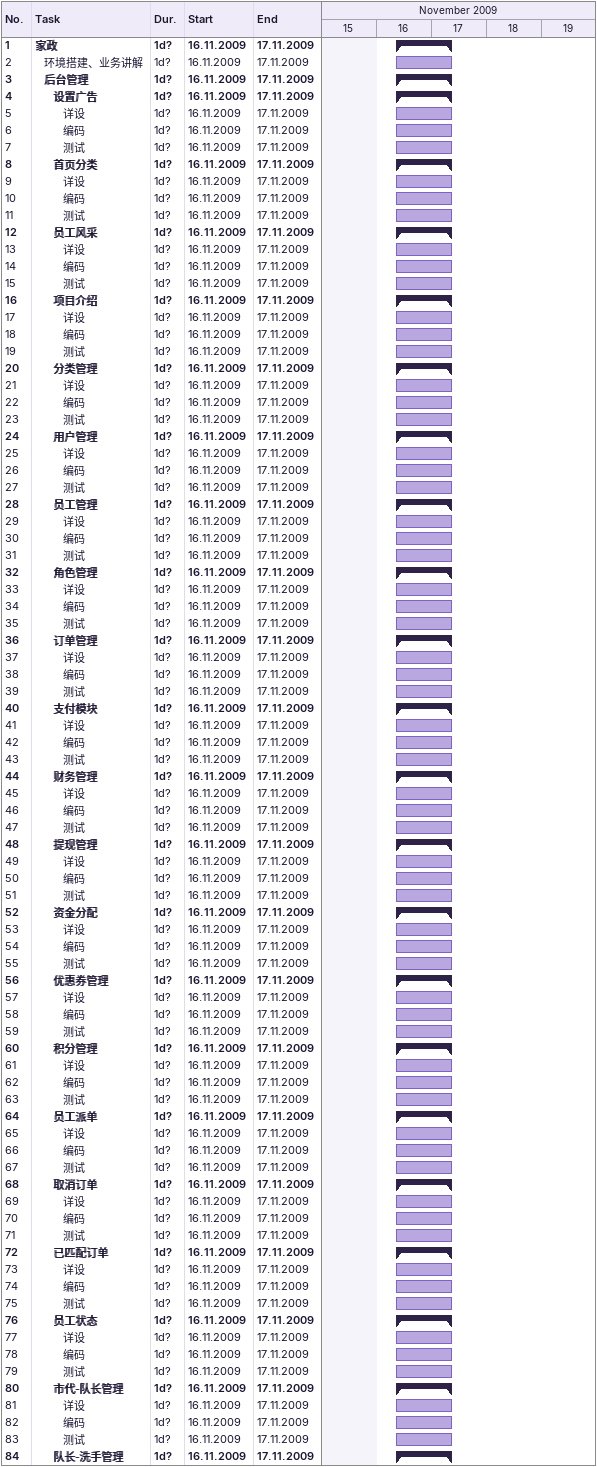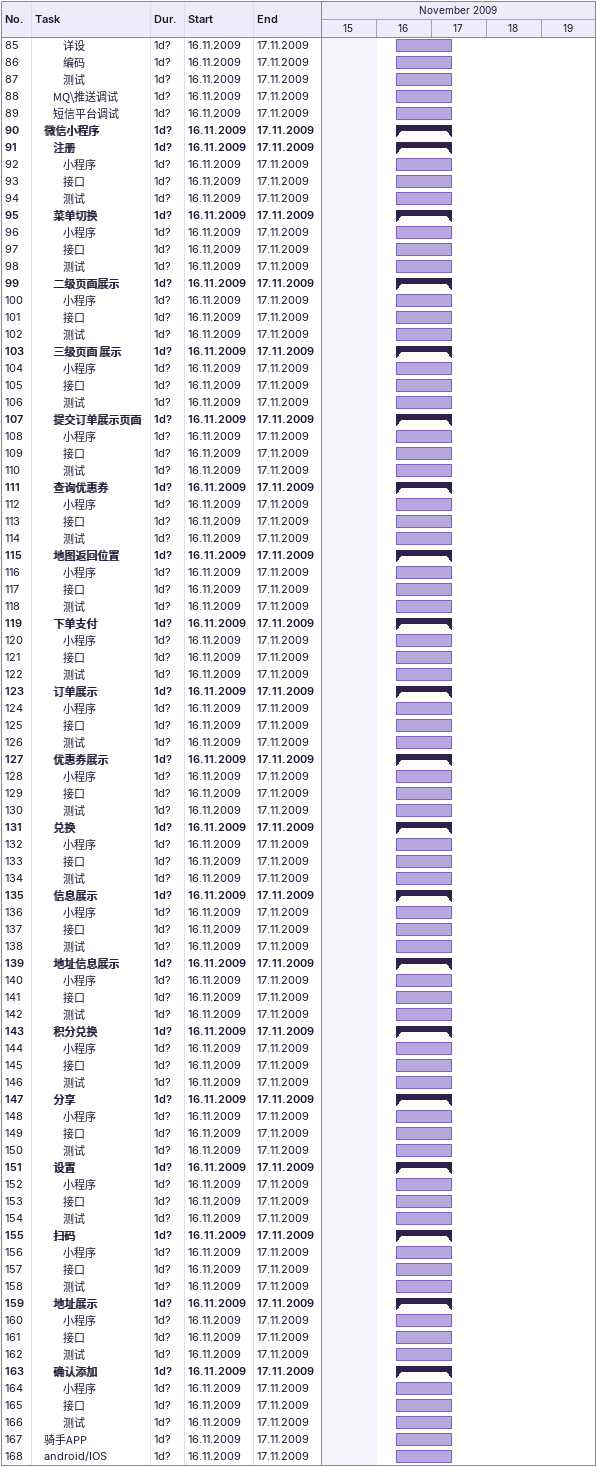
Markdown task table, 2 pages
| ID | Level | Task | Duration | Start | Finish |
|---|---|---|---|---|---|
| 1 | 1 | **家政** | 1d? | 2009-11-16 | 2009-11-17 |
| 2 | 2 | 环境搭建、业务讲解 | 1d? | 2009-11-16 | 2009-11-17 |
| 3 | 2 | **后台管理** | 1d? | 2009-11-16 | 2009-11-17 |
| 4 | 3 | **设置广告** | 1d? | 2009-11-16 | 2009-11-17 |
| 5 | 4 | 详设 | 1d? | 2009-11-16 | 2009-11-17 |
| 6 | 4 | 编码 | 1d? | 2009-11-16 | 2009-11-17 |
| 7 | 4 | 测试 | 1d? | 2009-11-16 | 2009-11-17 |
| 8 | 3 | **首页分类** | 1d? | 2009-11-16 | 2009-11-17 |
| 9 | 4 | 详设 | 1d? | 2009-11-16 | 2009-11-17 |
| 10 | 4 | 编码 | 1d? | 2009-11-16 | 2009-11-17 |
| 11 | 4 | 测试 | 1d? | 2009-11-16 | 2009-11-17 |
| 12 | 3 | **员工风采** | 1d? | 2009-11-16 | 2009-11-17 |
| 13 | 4 | 详设 | 1d? | 2009-11-16 | 2009-11-17 |
| 14 | 4 | 编码 | 1d? | 2009-11-16 | 2009-11-17 |
| 15 | 4 | 测试 | 1d? | 2009-11-16 | 2009-11-17 |
| 16 | 3 | **项目介绍** | 1d? | 2009-11-16 | 2009-11-17 |
| 17 | 4 | 详设 | 1d? | 2009-11-16 | 2009-11-17 |
| 18 | 4 | 编码 | 1d? | 2009-11-16 | 2009-11-17 |
| 19 | 4 | 测试 | 1d? | 2009-11-16 | 2009-11-17 |
| 20 | 3 | **分类管理** | 1d? | 2009-11-16 | 2009-11-17 |
| 21 | 4 | 详设 | 1d? | 2009-11-16 | 2009-11-17 |
| 22 | 4 | 编码 | 1d? | 2009-11-16 | 2009-11-17 |
| 23 | 4 | 测试 | 1d? | 2009-11-16 | 2009-11-17 |
| 24 | 3 | **用户管理** | 1d? | 2009-11-16 | 2009-11-17 |
| 25 | 4 | 详设 | 1d? | 2009-11-16 | 2009-11-17 |
| 26 | 4 | 编码 | 1d? | 2009-11-16 | 2009-11-17 |
| 27 | 4 | 测试 | 1d? | 2009-11-16 | 2009-11-17 |
| 28 | 3 | **员工管理** | 1d? | 2009-11-16 | 2009-11-17 |
| 29 | 4 | 详设 | 1d? | 2009-11-16 | 2009-11-17 |
| 30 | 4 | 编码 | 1d? | 2009-11-16 | 2009-11-17 |
| 31 | 4 | 测试 | 1d? | 2009-11-16 | 2009-11-17 |
| 32 | 3 | **角色管理** | 1d? | 2009-11-16 | 2009-11-17 |
| 33 | 4 | 详设 | 1d? | 2009-11-16 | 2009-11-17 |
| 34 | 4 | 编码 | 1d? | 2009-11-16 | 2009-11-17 |
| 35 | 4 | 测试 | 1d? | 2009-11-16 | 2009-11-17 |
| 36 | 3 | **订单管理** | 1d? | 2009-11-16 | 2009-11-17 |
| 37 | 4 | 详设 | 1d? | 2009-11-16 | 2009-11-17 |
| 38 | 4 | 编码 | 1d? | 2009-11-16 | 2009-11-17 |
| 39 | 4 | 测试 | 1d? | 2009-11-16 | 2009-11-17 |
| 40 | 3 | **支付模块** | 1d? | 2009-11-16 | 2009-11-17 |
| 41 | 4 | 详设 | 1d? | 2009-11-16 | 2009-11-17 |
| 42 | 4 | 编码 | 1d? | 2009-11-16 | 2009-11-17 |
| 43 | 4 | 测试 | 1d? | 2009-11-16 | 2009-11-17 |
| 44 | 3 | **财务管理** | 1d? | 2009-11-16 | 2009-11-17 |
| 45 | 4 | 详设 | 1d? | 2009-11-16 | 2009-11-17 |
| 46 | 4 | 编码 | 1d? | 2009-11-16 | 2009-11-17 |
| 47 | 4 | 测试 | 1d? | 2009-11-16 | 2009-11-17 |
| 48 | 3 | **提现管理** | 1d? | 2009-11-16 | 2009-11-17 |
| 49 | 4 | 详设 | 1d? | 2009-11-16 | 2009-11-17 |
| 50 | 4 | 编码 | 1d? | 2009-11-16 | 2009-11-17 |
| 51 | 4 | 测试 | 1d? | 2009-11-16 | 2009-11-17 |
| 52 | 3 | **资金分配** | 1d? | 2009-11-16 | 2009-11-17 |
| 53 | 4 | 详设 | 1d? | 2009-11-16 | 2009-11-17 |
| 54 | 4 | 编码 | 1d? | 2009-11-16 | 2009-11-17 |
| 55 | 4 | 测试 | 1d? | 2009-11-16 | 2009-11-17 |
| 56 | 3 | **优惠券管理** | 1d? | 2009-11-16 | 2009-11-17 |
| 57 | 4 | 详设 | 1d? | 2009-11-16 | 2009-11-17 |
| 58 | 4 | 编码 | 1d? | 2009-11-16 | 2009-11-17 |
| 59 | 4 | 测试 | 1d? | 2009-11-16 | 2009-11-17 |
| 60 | 3 | **积分管理** | 1d? | 2009-11-16 | 2009-11-17 |
| 61 | 4 | 详设 | 1d? | 2009-11-16 | 2009-11-17 |
| 62 | 4 | 编码 | 1d? | 2009-11-16 | 2009-11-17 |
| 63 | 4 | 测试 | 1d? | 2009-11-16 | 2009-11-17 |
| 64 | 3 | **员工派单** | 1d? | 2009-11-16 | 2009-11-17 |
| 65 | 4 | 详设 | 1d? | 2009-11-16 | 2009-11-17 |
| 66 | 4 | 编码 | 1d? | 2009-11-16 | 2009-11-17 |
| 67 | 4 | 测试 | 1d? | 2009-11-16 | 2009-11-17 |
| 68 | 3 | **取消订单** | 1d? | 2009-11-16 | 2009-11-17 |
| 69 | 4 | 详设 | 1d? | 2009-11-16 | 2009-11-17 |
| 70 | 4 | 编码 | 1d? | 2009-11-16 | 2009-11-17 |
| 71 | 4 | 测试 | 1d? | 2009-11-16 | 2009-11-17 |
| 72 | 3 | **已匹配订单** | 1d? | 2009-11-16 | 2009-11-17 |
| 73 | 4 | 详设 | 1d? | 2009-11-16 | 2009-11-17 |
| 74 | 4 | 编码 | 1d? | 2009-11-16 | 2009-11-17 |
| 75 | 4 | 测试 | 1d? | 2009-11-16 | 2009-11-17 |
| 76 | 3 | **员工状态** | 1d? | 2009-11-16 | 2009-11-17 |
| 77 | 4 | 详设 | 1d? | 2009-11-16 | 2009-11-17 |
| 78 | 4 | 编码 | 1d? | 2009-11-16 | 2009-11-17 |
| 79 | 4 | 测试 | 1d? | 2009-11-16 | 2009-11-17 |
| 80 | 3 | **市代-队长管理** | 1d? | 2009-11-16 | 2009-11-17 |
| 81 | 4 | 详设 | 1d? | 2009-11-16 | 2009-11-17 |
| 82 | 4 | 编码 | 1d? | 2009-11-16 | 2009-11-17 |
| 83 | 4 | 测试 | 1d? | 2009-11-16 | 2009-11-17 |
| 84 | 3 | **队长-洗手管理** | 1d? | 2009-11-16 | 2009-11-17 |
| 85 | 4 | 详设 | 1d? | 2009-11-16 | 2009-11-17 |
| 86 | 4 | 编码 | 1d? | 2009-11-16 | 2009-11-17 |
| 87 | 4 | 测试 | 1d? | 2009-11-16 | 2009-11-17 |
| 88 | 3 | MQ\推送调试 | 1d? | 2009-11-16 | 2009-11-17 |
| 89 | 3 | 短信平台调试 | 1d? | 2009-11-16 | 2009-11-17 |
| 90 | 2 | **微信小程序** | 1d? | 2009-11-16 | 2009-11-17 |
| 91 | 3 | **注册** | 1d? | 2009-11-16 | 2009-11-17 |
| 92 | 4 | 小程序 | 1d? | 2009-11-16 | 2009-11-17 |
| 93 | 4 | 接口 | 1d? | 2009-11-16 | 2009-11-17 |
| 94 | 4 | 测试 | 1d? | 2009-11-16 | 2009-11-17 |
| 95 | 3 | **菜单切换** | 1d? | 2009-11-16 | 2009-11-17 |
| 96 | 4 | 小程序 | 1d? | 2009-11-16 | 2009-11-17 |
| 97 | 4 | 接口 | 1d? | 2009-11-16 | 2009-11-17 |
| 98 | 4 | 测试 | 1d? | 2009-11-16 | 2009-11-17 |
| 99 | 3 | **二级页面展示** | 1d? | 2009-11-16 | 2009-11-17 |
| 100 | 4 | 小程序 | 1d? | 2009-11-16 | 2009-11-17 |
| 101 | 4 | 接口 | 1d? | 2009-11-16 | 2009-11-17 |
| 102 | 4 | 测试 | 1d? | 2009-11-16 | 2009-11-17 |
| 103 | 3 | **三级页面 展示** | 1d? | 2009-11-16 | 2009-11-17 |
| 104 | 4 | 小程序 | 1d? | 2009-11-16 | 2009-11-17 |
| 105 | 4 | 接口 | 1d? | 2009-11-16 | 2009-11-17 |
| 106 | 4 | 测试 | 1d? | 2009-11-16 | 2009-11-17 |
| 107 | 3 | **提交订单展示页面** | 1d? | 2009-11-16 | 2009-11-17 |
| 108 | 4 | 小程序 | 1d? | 2009-11-16 | 2009-11-17 |
| 109 | 4 | 接口 | 1d? | 2009-11-16 | 2009-11-17 |
| 110 | 4 | 测试 | 1d? | 2009-11-16 | 2009-11-17 |
| 111 | 3 | **查询优惠券** | 1d? | 2009-11-16 | 2009-11-17 |
| 112 | 4 | 小程序 | 1d? | 2009-11-16 | 2009-11-17 |
| 113 | 4 | 接口 | 1d? | 2009-11-16 | 2009-11-17 |
| 114 | 4 | 测试 | 1d? | 2009-11-16 | 2009-11-17 |
| 115 | 3 | **地图返回位置** | 1d? | 2009-11-16 | 2009-11-17 |
| 116 | 4 | 小程序 | 1d? | 2009-11-16 | 2009-11-17 |
| 117 | 4 | 接口 | 1d? | 2009-11-16 | 2009-11-17 |
| 118 | 4 | 测试 | 1d? | 2009-11-16 | 2009-11-17 |
| 119 | 3 | **下单支付** | 1d? | 2009-11-16 | 2009-11-17 |
| 120 | 4 | 小程序 | 1d? | 2009-11-16 | 2009-11-17 |
| 121 | 4 | 接口 | 1d? | 2009-11-16 | 2009-11-17 |
| 122 | 4 | 测试 | 1d? | 2009-11-16 | 2009-11-17 |
| 123 | 3 | **订单展示** | 1d? | 2009-11-16 | 2009-11-17 |
| 124 | 4 | 小程序 | 1d? | 2009-11-16 | 2009-11-17 |
| 125 | 4 | 接口 | 1d? | 2009-11-16 | 2009-11-17 |
| 126 | 4 | 测试 | 1d? | 2009-11-16 | 2009-11-17 |
| 127 | 3 | **优惠券展示** | 1d? | 2009-11-16 | 2009-11-17 |
| 128 | 4 | 小程序 | 1d? | 2009-11-16 | 2009-11-17 |
| 129 | 4 | 接口 | 1d? | 2009-11-16 | 2009-11-17 |
| 130 | 4 | 测试 | 1d? | 2009-11-16 | 2009-11-17 |
| 131 | 3 | **兑换** | 1d? | 2009-11-16 | 2009-11-17 |
| 132 | 4 | 小程序 | 1d? | 2009-11-16 | 2009-11-17 |
| 133 | 4 | 接口 | 1d? | 2009-11-16 | 2009-11-17 |
| 134 | 4 | 测试 | 1d? | 2009-11-16 | 2009-11-17 |
| 135 | 3 | **信息展示** | 1d? | 2009-11-16 | 2009-11-17 |
| 136 | 4 | 小程序 | 1d? | 2009-11-16 | 2009-11-17 |
| 137 | 4 | 接口 | 1d? | 2009-11-16 | 2009-11-17 |
| 138 | 4 | 测试 | 1d? | 2009-11-16 | 2009-11-17 |
| 139 | 3 | **地址信息展示** | 1d? | 2009-11-16 | 2009-11-17 |
| 140 | 4 | 小程序 | 1d? | 2009-11-16 | 2009-11-17 |
| 141 | 4 | 接口 | 1d? | 2009-11-16 | 2009-11-17 |
| 142 | 4 | 测试 | 1d? | 2009-11-16 | 2009-11-17 |
| 143 | 3 | **积分兑换** | 1d? | 2009-11-16 | 2009-11-17 |
| 144 | 4 | 小程序 | 1d? | 2009-11-16 | 2009-11-17 |
| 145 | 4 | 接口 | 1d? | 2009-11-16 | 2009-11-17 |
| 146 | 4 | 测试 | 1d? | 2009-11-16 | 2009-11-17 |
| 147 | 3 | **分享** | 1d? | 2009-11-16 | 2009-11-17 |
| 148 | 4 | 小程序 | 1d? | 2009-11-16 | 2009-11-17 |
| 149 | 4 | 接口 | 1d? | 2009-11-16 | 2009-11-17 |
| 150 | 4 | 测试 | 1d? | 2009-11-16 | 2009-11-17 |
| 151 | 3 | **设置** | 1d? | 2009-11-16 | 2009-11-17 |
| 152 | 4 | 小程序 | 1d? | 2009-11-16 | 2009-11-17 |
| 153 | 4 | 接口 | 1d? | 2009-11-16 | 2009-11-17 |
| 154 | 4 | 测试 | 1d? | 2009-11-16 | 2009-11-17 |
| 155 | 3 | **扫码** | 1d? | 2009-11-16 | 2009-11-17 |
| 156 | 4 | 小程序 | 1d? | 2009-11-16 | 2009-11-17 |
| 157 | 4 | 接口 | 1d? | 2009-11-16 | 2009-11-17 |
| 158 | 4 | 测试 | 1d? | 2009-11-16 | 2009-11-17 |
| 159 | 3 | **地址展示** | 1d? | 2009-11-16 | 2009-11-17 |
| 160 | 4 | 小程序 | 1d? | 2009-11-16 | 2009-11-17 |
| 161 | 4 | 接口 | 1d? | 2009-11-16 | 2009-11-17 |
| 162 | 4 | 测试 | 1d? | 2009-11-16 | 2009-11-17 |
| 163 | 3 | **确认添加** | 1d? | 2009-11-16 | 2009-11-17 |
| 164 | 4 | 小程序 | 1d? | 2009-11-16 | 2009-11-17 |
| 165 | 4 | 接口 | 1d? | 2009-11-16 | 2009-11-17 |
| 166 | 4 | 测试 | 1d? | 2009-11-16 | 2009-11-17 |
| 167 | 2 | 骑手APP | 1d? | 2009-11-16 | 2009-11-17 |
| 168 | 2 | android/IOS | 1d? | 2009-11-16 | 2009-11-17 |
